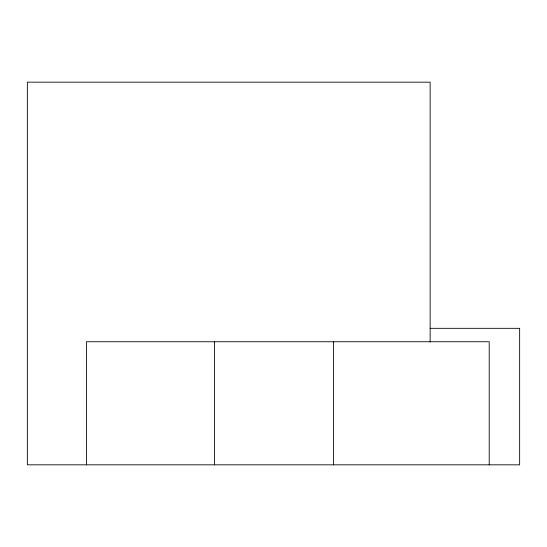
<?xml version="1.0" encoding="UTF-8"?>
<svg xmlns="http://www.w3.org/2000/svg" width="547" height="547" viewBox="0 0 547 547"><rect width="100%" height="100%" fill="white"/><g stroke="black" fill="none" stroke-linecap="round" stroke-linejoin="round"><path stroke-width="0.82" d="M430.14 328.323L519.65 328.323L519.65 464.827L27.35 464.827L27.35 82.173L430.14 82.173L430.14 341.978M489.209 464.827L489.209 341.752L86.419 341.752L86.419 464.827M333.465 341.752L333.465 464.827M214.417 341.752L214.417 464.827"/></g></svg>
